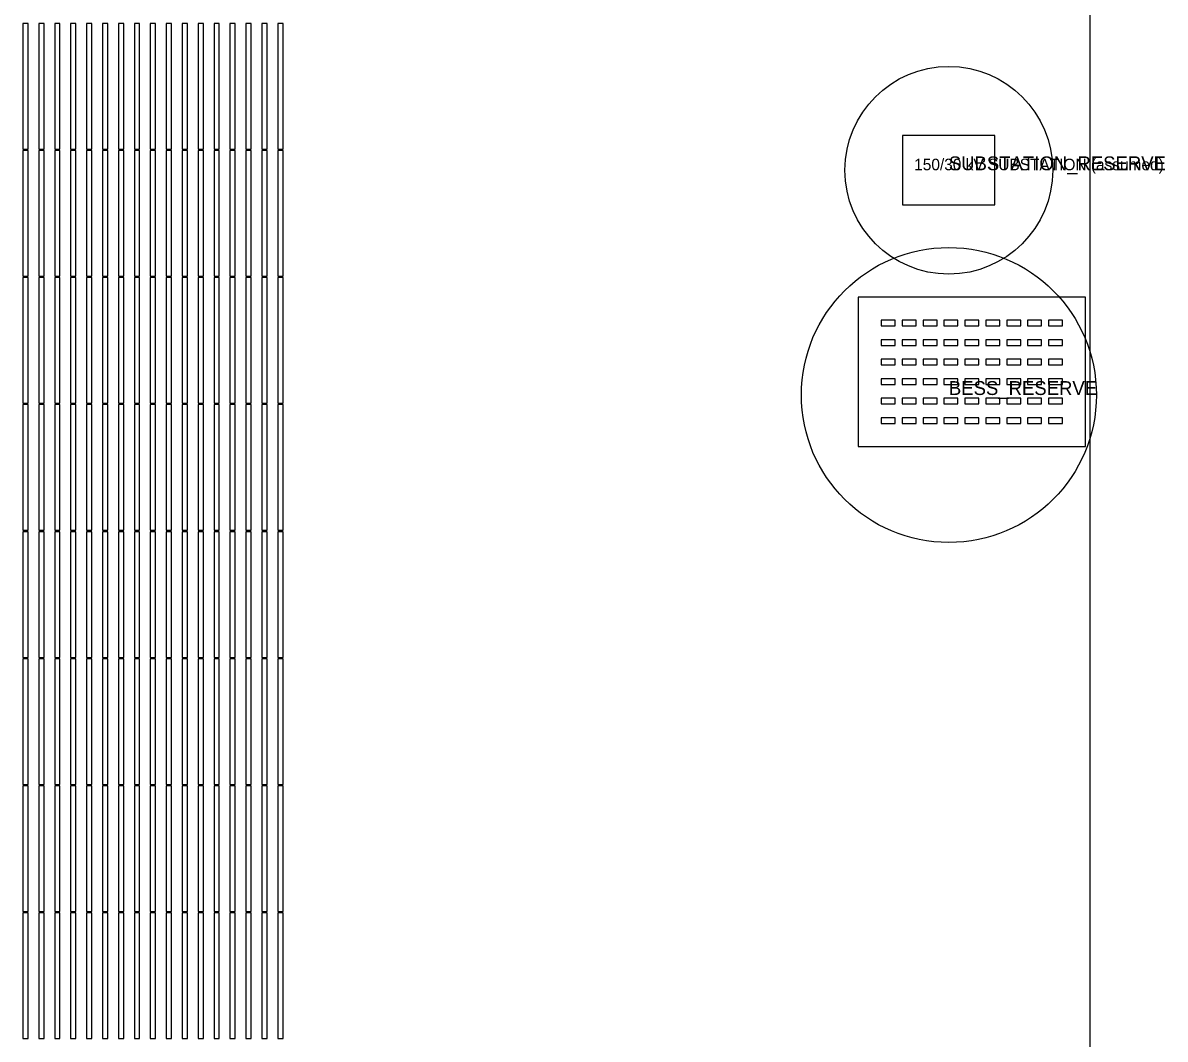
# Model space of a CAD drawing. Header units: metres. Extents: x 570524 to 572472, y 4163279 to 4164690.
# Drawn here: x 571977 to 572471.9, y 4163674 to 4164114.2 of the extents above; entities that cross this region are included whole.
import ezdxf

# ---------------------------------------------------------------- set-up
doc = ezdxf.new("R2010")
doc.units = ezdxf.units.M

msp = doc.modelspace()

# ---------------------------------------------------------------- linework, layer by layer
at = {"layer": 'BESS_COMPOUND'}
for p, q in [((572437.442, 4163995.357), (572338.902, 4163995.357)), ((572338.902, 4163995.357), (572338.902, 4163930.717)), ((572437.442, 4163930.717), (572437.442, 4163995.357)), ((572338.902, 4163930.717), (572437.442, 4163930.717))]:
    msp.add_line(p, q, dxfattribs=at)
at = {"layer": 'BESS_CONTAINER'}
for p, q in [((572354.96, 4163985.36), (572348.9, 4163985.36)), ((572348.9, 4163985.36), (572348.9, 4163982.92)), ((572354.96, 4163982.92), (572354.96, 4163985.36)), ((572364.02, 4163985.36), (572357.96, 4163985.36)), ((572357.96, 4163985.36), (572357.96, 4163982.92)), ((572364.02, 4163982.92), (572364.02, 4163985.36)), ((572373.08, 4163985.36), (572367.02, 4163985.36)), ((572367.02, 4163985.36), (572367.02, 4163982.92)), ((572373.08, 4163982.92), (572373.08, 4163985.36)), ((572382.14, 4163985.36), (572376.08, 4163985.36)), ((572376.08, 4163985.36), (572376.08, 4163982.92)), ((572382.14, 4163982.92), (572382.14, 4163985.36)), ((572391.2, 4163985.36), (572385.14, 4163985.36)), ((572385.14, 4163985.36), (572385.14, 4163982.92)), ((572391.2, 4163982.92), (572391.2, 4163985.36)), ((572400.26, 4163985.36), (572394.2, 4163985.36)), ((572394.2, 4163985.36), (572394.2, 4163982.92)), ((572400.26, 4163982.92), (572400.26, 4163985.36)), ((572409.32, 4163985.36), (572403.26, 4163985.36)), ((572403.26, 4163985.36), (572403.26, 4163982.92)), ((572409.32, 4163982.92), (572409.32, 4163985.36)), ((572418.38, 4163985.36), (572412.32, 4163985.36)), ((572412.32, 4163985.36), (572412.32, 4163982.92)), ((572418.38, 4163982.92), (572418.38, 4163985.36)), ((572427.44, 4163985.36), (572421.38, 4163985.36)), ((572421.38, 4163985.36), (572421.38, 4163982.92)), ((572427.44, 4163982.92), (572427.44, 4163985.36)), ((572348.9, 4163982.92), (572354.96, 4163982.92)), ((572357.96, 4163982.92), (572364.02, 4163982.92)), ((572367.02, 4163982.92), (572373.08, 4163982.92)), ((572376.08, 4163982.92), (572382.14, 4163982.92)), ((572385.14, 4163982.92), (572391.2, 4163982.92)), ((572394.2, 4163982.92), (572400.26, 4163982.92)), ((572403.26, 4163982.92), (572409.32, 4163982.92)), ((572412.32, 4163982.92), (572418.38, 4163982.92)), ((572421.38, 4163982.92), (572427.44, 4163982.92)), ((572354.96, 4163976.92), (572348.9, 4163976.92)), ((572348.9, 4163976.92), (572348.9, 4163974.48)), ((572348.9, 4163974.48), (572354.96, 4163974.48)), ((572354.96, 4163974.48), (572354.96, 4163976.92)), ((572364.02, 4163976.92), (572357.96, 4163976.92)), ((572357.96, 4163976.92), (572357.96, 4163974.48)), ((572357.96, 4163974.48), (572364.02, 4163974.48)), ((572364.02, 4163974.48), (572364.02, 4163976.92)), ((572373.08, 4163976.92), (572367.02, 4163976.92)), ((572367.02, 4163976.92), (572367.02, 4163974.48)), ((572367.02, 4163974.48), (572373.08, 4163974.48)), ((572373.08, 4163974.48), (572373.08, 4163976.92)), ((572382.14, 4163976.92), (572376.08, 4163976.92)), ((572376.08, 4163976.92), (572376.08, 4163974.48)), ((572376.08, 4163974.48), (572382.14, 4163974.48)), ((572382.14, 4163974.48), (572382.14, 4163976.92)), ((572391.2, 4163976.92), (572385.14, 4163976.92)), ((572385.14, 4163976.92), (572385.14, 4163974.48)), ((572385.14, 4163974.48), (572391.2, 4163974.48)), ((572391.2, 4163974.48), (572391.2, 4163976.92)), ((572400.26, 4163976.92), (572394.2, 4163976.92)), ((572394.2, 4163976.92), (572394.2, 4163974.48)), ((572394.2, 4163974.48), (572400.26, 4163974.48)), ((572400.26, 4163974.48), (572400.26, 4163976.92)), ((572409.32, 4163976.92), (572403.26, 4163976.92)), ((572403.26, 4163976.92), (572403.26, 4163974.48)), ((572403.26, 4163974.48), (572409.32, 4163974.48)), ((572409.32, 4163974.48), (572409.32, 4163976.92)), ((572418.38, 4163976.92), (572412.32, 4163976.92)), ((572412.32, 4163976.92), (572412.32, 4163974.48)), ((572412.32, 4163974.48), (572418.38, 4163974.48)), ((572418.38, 4163974.48), (572418.38, 4163976.92)), ((572427.44, 4163976.92), (572421.38, 4163976.92)), ((572421.38, 4163976.92), (572421.38, 4163974.48)), ((572421.38, 4163974.48), (572427.44, 4163974.48)), ((572427.44, 4163974.48), (572427.44, 4163976.92)), ((572354.96, 4163968.48), (572348.9, 4163968.48)), ((572348.9, 4163968.48), (572348.9, 4163966.04)), ((572348.9, 4163966.04), (572354.96, 4163966.04)), ((572354.96, 4163966.04), (572354.96, 4163968.48)), ((572364.02, 4163968.48), (572357.96, 4163968.48)), ((572357.96, 4163968.48), (572357.96, 4163966.04)), ((572357.96, 4163966.04), (572364.02, 4163966.04)), ((572364.02, 4163966.04), (572364.02, 4163968.48)), ((572373.08, 4163968.48), (572367.02, 4163968.48)), ((572367.02, 4163968.48), (572367.02, 4163966.04)), ((572367.02, 4163966.04), (572373.08, 4163966.04)), ((572373.08, 4163966.04), (572373.08, 4163968.48)), ((572382.14, 4163968.48), (572376.08, 4163968.48)), ((572376.08, 4163968.48), (572376.08, 4163966.04)), ((572376.08, 4163966.04), (572382.14, 4163966.04)), ((572382.14, 4163966.04), (572382.14, 4163968.48)), ((572391.2, 4163968.48), (572385.14, 4163968.48)), ((572385.14, 4163968.48), (572385.14, 4163966.04)), ((572385.14, 4163966.04), (572391.2, 4163966.04)), ((572391.2, 4163966.04), (572391.2, 4163968.48)), ((572400.26, 4163968.48), (572394.2, 4163968.48)), ((572394.2, 4163968.48), (572394.2, 4163966.04)), ((572394.2, 4163966.04), (572400.26, 4163966.04)), ((572400.26, 4163966.04), (572400.26, 4163968.48)), ((572409.32, 4163968.48), (572403.26, 4163968.48)), ((572403.26, 4163968.48), (572403.26, 4163966.04)), ((572403.26, 4163966.04), (572409.32, 4163966.04)), ((572409.32, 4163966.04), (572409.32, 4163968.48)), ((572418.38, 4163968.48), (572412.32, 4163968.48)), ((572412.32, 4163968.48), (572412.32, 4163966.04)), ((572412.32, 4163966.04), (572418.38, 4163966.04)), ((572418.38, 4163966.04), (572418.38, 4163968.48)), ((572427.44, 4163968.48), (572421.38, 4163968.48)), ((572421.38, 4163968.48), (572421.38, 4163966.04)), ((572421.38, 4163966.04), (572427.44, 4163966.04)), ((572427.44, 4163966.04), (572427.44, 4163968.48)), ((572354.96, 4163960.04), (572348.9, 4163960.04)), ((572348.9, 4163960.04), (572348.9, 4163957.6)), ((572354.96, 4163957.6), (572354.96, 4163960.04)), ((572364.02, 4163960.04), (572357.96, 4163960.04)), ((572357.96, 4163960.04), (572357.96, 4163957.6)), ((572364.02, 4163957.6), (572364.02, 4163960.04)), ((572373.08, 4163960.04), (572367.02, 4163960.04)), ((572367.02, 4163960.04), (572367.02, 4163957.6)), ((572373.08, 4163957.6), (572373.08, 4163960.04)), ((572382.14, 4163960.04), (572376.08, 4163960.04)), ((572376.08, 4163960.04), (572376.08, 4163957.6)), ((572382.14, 4163957.6), (572382.14, 4163960.04)), ((572391.2, 4163960.04), (572385.14, 4163960.04)), ((572385.14, 4163960.04), (572385.14, 4163957.6)), ((572391.2, 4163957.6), (572391.2, 4163960.04)), ((572400.26, 4163960.04), (572394.2, 4163960.04)), ((572394.2, 4163960.04), (572394.2, 4163957.6)), ((572400.26, 4163957.6), (572400.26, 4163960.04)), ((572409.32, 4163960.04), (572403.26, 4163960.04)), ((572403.26, 4163960.04), (572403.26, 4163957.6)), ((572409.32, 4163957.6), (572409.32, 4163960.04)), ((572418.38, 4163960.04), (572412.32, 4163960.04)), ((572412.32, 4163960.04), (572412.32, 4163957.6)), ((572418.38, 4163957.6), (572418.38, 4163960.04)), ((572427.44, 4163960.04), (572421.38, 4163960.04)), ((572421.38, 4163960.04), (572421.38, 4163957.6)), ((572427.44, 4163957.6), (572427.44, 4163960.04)), ((572348.9, 4163957.6), (572354.96, 4163957.6)), ((572357.96, 4163957.6), (572364.02, 4163957.6)), ((572367.02, 4163957.6), (572373.08, 4163957.6)), ((572376.08, 4163957.6), (572382.14, 4163957.6)), ((572385.14, 4163957.6), (572391.2, 4163957.6)), ((572394.2, 4163957.6), (572400.26, 4163957.6)), ((572403.26, 4163957.6), (572409.32, 4163957.6)), ((572412.32, 4163957.6), (572418.38, 4163957.6)), ((572421.38, 4163957.6), (572427.44, 4163957.6)), ((572354.96, 4163951.6), (572348.9, 4163951.6)), ((572348.9, 4163951.6), (572348.9, 4163949.16)), ((572348.9, 4163949.16), (572354.96, 4163949.16)), ((572354.96, 4163949.16), (572354.96, 4163951.6)), ((572364.02, 4163951.6), (572357.96, 4163951.6)), ((572357.96, 4163951.6), (572357.96, 4163949.16)), ((572357.96, 4163949.16), (572364.02, 4163949.16)), ((572364.02, 4163949.16), (572364.02, 4163951.6)), ((572373.08, 4163951.6), (572367.02, 4163951.6)), ((572367.02, 4163951.6), (572367.02, 4163949.16)), ((572367.02, 4163949.16), (572373.08, 4163949.16)), ((572373.08, 4163949.16), (572373.08, 4163951.6)), ((572382.14, 4163951.6), (572376.08, 4163951.6)), ((572376.08, 4163951.6), (572376.08, 4163949.16)), ((572376.08, 4163949.16), (572382.14, 4163949.16)), ((572382.14, 4163949.16), (572382.14, 4163951.6)), ((572391.2, 4163951.6), (572385.14, 4163951.6)), ((572385.14, 4163951.6), (572385.14, 4163949.16)), ((572385.14, 4163949.16), (572391.2, 4163949.16)), ((572391.2, 4163949.16), (572391.2, 4163951.6)), ((572400.26, 4163951.6), (572394.2, 4163951.6)), ((572394.2, 4163951.6), (572394.2, 4163949.16)), ((572394.2, 4163949.16), (572400.26, 4163949.16)), ((572400.26, 4163949.16), (572400.26, 4163951.6)), ((572409.32, 4163951.6), (572403.26, 4163951.6)), ((572403.26, 4163951.6), (572403.26, 4163949.16)), ((572403.26, 4163949.16), (572409.32, 4163949.16)), ((572409.32, 4163949.16), (572409.32, 4163951.6)), ((572418.38, 4163951.6), (572412.32, 4163951.6)), ((572412.32, 4163951.6), (572412.32, 4163949.16)), ((572412.32, 4163949.16), (572418.38, 4163949.16)), ((572418.38, 4163949.16), (572418.38, 4163951.6)), ((572427.44, 4163951.6), (572421.38, 4163951.6)), ((572421.38, 4163951.6), (572421.38, 4163949.16)), ((572421.38, 4163949.16), (572427.44, 4163949.16)), ((572427.44, 4163949.16), (572427.44, 4163951.6)), ((572354.96, 4163943.16), (572348.9, 4163943.16)), ((572348.9, 4163943.16), (572348.9, 4163940.72)), ((572348.9, 4163940.72), (572354.96, 4163940.72)), ((572354.96, 4163940.72), (572354.96, 4163943.16)), ((572364.02, 4163943.16), (572357.96, 4163943.16)), ((572357.96, 4163943.16), (572357.96, 4163940.72)), ((572357.96, 4163940.72), (572364.02, 4163940.72)), ((572364.02, 4163940.72), (572364.02, 4163943.16)), ((572373.08, 4163943.16), (572367.02, 4163943.16)), ((572367.02, 4163943.16), (572367.02, 4163940.72)), ((572367.02, 4163940.72), (572373.08, 4163940.72)), ((572373.08, 4163940.72), (572373.08, 4163943.16)), ((572382.14, 4163943.16), (572376.08, 4163943.16)), ((572376.08, 4163943.16), (572376.08, 4163940.72)), ((572376.08, 4163940.72), (572382.14, 4163940.72)), ((572382.14, 4163940.72), (572382.14, 4163943.16)), ((572391.2, 4163943.16), (572385.14, 4163943.16)), ((572385.14, 4163943.16), (572385.14, 4163940.72)), ((572385.14, 4163940.72), (572391.2, 4163940.72)), ((572391.2, 4163940.72), (572391.2, 4163943.16)), ((572400.26, 4163943.16), (572394.2, 4163943.16)), ((572394.2, 4163943.16), (572394.2, 4163940.72)), ((572394.2, 4163940.72), (572400.26, 4163940.72)), ((572400.26, 4163940.72), (572400.26, 4163943.16)), ((572409.32, 4163943.16), (572403.26, 4163943.16)), ((572403.26, 4163943.16), (572403.26, 4163940.72)), ((572403.26, 4163940.72), (572409.32, 4163940.72)), ((572409.32, 4163940.72), (572409.32, 4163943.16)), ((572418.38, 4163943.16), (572412.32, 4163943.16)), ((572412.32, 4163943.16), (572412.32, 4163940.72)), ((572412.32, 4163940.72), (572418.38, 4163940.72)), ((572418.38, 4163940.72), (572418.38, 4163943.16)), ((572427.44, 4163943.16), (572421.38, 4163943.16)), ((572421.38, 4163943.16), (572421.38, 4163940.72)), ((572421.38, 4163940.72), (572427.44, 4163940.72)), ((572427.44, 4163940.72), (572427.44, 4163943.16))]:
    msp.add_line(p, q, dxfattribs=at)
at = {"layer": 'BOUNDARY'}
msp.add_line((572439.442, 4163279.036), (572439.442, 4164647.038), dxfattribs=at)
at = {"layer": 'EXCLUSION'}
for centre, radius in [((572378.17, 4164050.36), 45), ((572378.2, 4163953), 63.9)]:
    msp.add_circle(centre, radius, dxfattribs=at)
at = {"layer": 'PV_TABLE'}
for p, q in [((571979.249, 4164113.915), (571976.971, 4164113.915)), ((571976.971, 4164113.915), (571976.971, 4164059.485)), ((571979.249, 4164059.485), (571979.249, 4164113.915)), ((571986.149, 4164113.915), (571983.871, 4164113.915)), ((571983.871, 4164113.915), (571983.871, 4164059.485)), ((571986.149, 4164059.485), (571986.149, 4164113.915)), ((571993.059, 4164113.915), (571990.781, 4164113.915)), ((571990.781, 4164113.915), (571990.781, 4164059.485)), ((571993.059, 4164059.485), (571993.059, 4164113.915)), ((571999.959, 4164113.915), (571997.681, 4164113.915)), ((571997.681, 4164113.915), (571997.681, 4164059.485)), ((571999.959, 4164059.485), (571999.959, 4164113.915)), ((572006.859, 4164113.915), (572004.581, 4164113.915)), ((572004.581, 4164113.915), (572004.581, 4164059.485)), ((572006.859, 4164059.485), (572006.859, 4164113.915)), ((572013.769, 4164113.915), (572011.491, 4164113.915)), ((572011.491, 4164113.915), (572011.491, 4164059.485)), ((572013.769, 4164059.485), (572013.769, 4164113.915)), ((572020.669, 4164113.915), (572018.391, 4164113.915)), ((572018.391, 4164113.915), (572018.391, 4164059.485)), ((572020.669, 4164059.485), (572020.669, 4164113.915)), ((572027.569, 4164113.915), (572025.291, 4164113.915)), ((572025.291, 4164113.915), (572025.291, 4164059.485)), ((572027.569, 4164059.485), (572027.569, 4164113.915)), ((572034.479, 4164113.915), (572032.201, 4164113.915)), ((572032.201, 4164113.915), (572032.201, 4164059.485)), ((572034.479, 4164059.485), (572034.479, 4164113.915)), ((572041.379, 4164113.915), (572039.101, 4164113.915)), ((572039.101, 4164113.915), (572039.101, 4164059.485)), ((572041.379, 4164059.485), (572041.379, 4164113.915)), ((572048.279, 4164113.915), (572046.001, 4164113.915)), ((572046.001, 4164113.915), (572046.001, 4164059.485)), ((572048.279, 4164059.485), (572048.279, 4164113.915)), ((572055.179, 4164113.915), (572052.901, 4164113.915)), ((572052.901, 4164113.915), (572052.901, 4164059.485)), ((572055.179, 4164059.485), (572055.179, 4164113.915)), ((572062.089, 4164113.915), (572059.811, 4164113.915)), ((572059.811, 4164113.915), (572059.811, 4164059.485)), ((572062.089, 4164059.485), (572062.089, 4164113.915)), ((572068.989, 4164113.915), (572066.711, 4164113.915)), ((572066.711, 4164113.915), (572066.711, 4164059.485)), ((572068.989, 4164059.485), (572068.989, 4164113.915)), ((572075.889, 4164113.915), (572073.611, 4164113.915)), ((572073.611, 4164113.915), (572073.611, 4164059.485)), ((572075.889, 4164059.485), (572075.889, 4164113.915)), ((572082.799, 4164113.915), (572080.521, 4164113.915)), ((572080.521, 4164113.915), (572080.521, 4164059.485)), ((572082.799, 4164059.485), (572082.799, 4164113.915)), ((572089.699, 4164113.915), (572087.421, 4164113.915)), ((572087.421, 4164113.915), (572087.421, 4164059.485)), ((572089.699, 4164059.485), (572089.699, 4164113.915)), ((571976.971, 4164059.485), (571979.249, 4164059.485)), ((571979.249, 4164058.885), (571976.971, 4164058.885)), ((571976.971, 4164058.885), (571976.971, 4164004.455)), ((571979.249, 4164004.455), (571979.249, 4164058.885)), ((571983.871, 4164059.485), (571986.149, 4164059.485)), ((571986.149, 4164058.885), (571983.871, 4164058.885)), ((571983.871, 4164058.885), (571983.871, 4164004.455)), ((571986.149, 4164004.455), (571986.149, 4164058.885)), ((571990.781, 4164059.485), (571993.059, 4164059.485)), ((571993.059, 4164058.885), (571990.781, 4164058.885)), ((571990.781, 4164058.885), (571990.781, 4164004.455)), ((571993.059, 4164004.455), (571993.059, 4164058.885)), ((571997.681, 4164059.485), (571999.959, 4164059.485)), ((571999.959, 4164058.885), (571997.681, 4164058.885)), ((571997.681, 4164058.885), (571997.681, 4164004.455)), ((571999.959, 4164004.455), (571999.959, 4164058.885)), ((572004.581, 4164059.485), (572006.859, 4164059.485)), ((572006.859, 4164058.885), (572004.581, 4164058.885)), ((572004.581, 4164058.885), (572004.581, 4164004.455)), ((572006.859, 4164004.455), (572006.859, 4164058.885)), ((572011.491, 4164059.485), (572013.769, 4164059.485)), ((572013.769, 4164058.885), (572011.491, 4164058.885)), ((572011.491, 4164058.885), (572011.491, 4164004.455)), ((572013.769, 4164004.455), (572013.769, 4164058.885)), ((572018.391, 4164059.485), (572020.669, 4164059.485)), ((572020.669, 4164058.885), (572018.391, 4164058.885)), ((572018.391, 4164058.885), (572018.391, 4164004.455)), ((572020.669, 4164004.455), (572020.669, 4164058.885)), ((572025.291, 4164059.485), (572027.569, 4164059.485)), ((572027.569, 4164058.885), (572025.291, 4164058.885)), ((572025.291, 4164058.885), (572025.291, 4164004.455)), ((572027.569, 4164004.455), (572027.569, 4164058.885)), ((572032.201, 4164059.485), (572034.479, 4164059.485)), ((572034.479, 4164058.885), (572032.201, 4164058.885)), ((572032.201, 4164058.885), (572032.201, 4164004.455)), ((572034.479, 4164004.455), (572034.479, 4164058.885)), ((572039.101, 4164059.485), (572041.379, 4164059.485)), ((572041.379, 4164058.885), (572039.101, 4164058.885)), ((572039.101, 4164058.885), (572039.101, 4164004.455)), ((572041.379, 4164004.455), (572041.379, 4164058.885)), ((572046.001, 4164059.485), (572048.279, 4164059.485)), ((572048.279, 4164058.885), (572046.001, 4164058.885)), ((572046.001, 4164058.885), (572046.001, 4164004.455)), ((572048.279, 4164004.455), (572048.279, 4164058.885)), ((572052.901, 4164059.485), (572055.179, 4164059.485)), ((572055.179, 4164058.885), (572052.901, 4164058.885)), ((572052.901, 4164058.885), (572052.901, 4164004.455)), ((572055.179, 4164004.455), (572055.179, 4164058.885)), ((572059.811, 4164059.485), (572062.089, 4164059.485)), ((572062.089, 4164058.885), (572059.811, 4164058.885)), ((572059.811, 4164058.885), (572059.811, 4164004.455)), ((572062.089, 4164004.455), (572062.089, 4164058.885)), ((572066.711, 4164059.485), (572068.989, 4164059.485)), ((572068.989, 4164058.885), (572066.711, 4164058.885)), ((572066.711, 4164058.885), (572066.711, 4164004.455)), ((572068.989, 4164004.455), (572068.989, 4164058.885)), ((572073.611, 4164059.485), (572075.889, 4164059.485)), ((572075.889, 4164058.885), (572073.611, 4164058.885)), ((572073.611, 4164058.885), (572073.611, 4164004.455)), ((572075.889, 4164004.455), (572075.889, 4164058.885)), ((572080.521, 4164059.485), (572082.799, 4164059.485)), ((572082.799, 4164058.885), (572080.521, 4164058.885)), ((572080.521, 4164058.885), (572080.521, 4164004.455)), ((572082.799, 4164004.455), (572082.799, 4164058.885)), ((572087.421, 4164059.485), (572089.699, 4164059.485)), ((572089.699, 4164058.885), (572087.421, 4164058.885)), ((572087.421, 4164058.885), (572087.421, 4164004.455)), ((572089.699, 4164004.455), (572089.699, 4164058.885)), ((571976.971, 4164004.455), (571979.249, 4164004.455)), ((571979.249, 4164003.855), (571976.971, 4164003.855)), ((571976.971, 4164003.855), (571976.971, 4163949.425)), ((571979.249, 4163949.425), (571979.249, 4164003.855)), ((571983.871, 4164004.455), (571986.149, 4164004.455)), ((571986.149, 4164003.855), (571983.871, 4164003.855)), ((571983.871, 4164003.855), (571983.871, 4163949.425)), ((571986.149, 4163949.425), (571986.149, 4164003.855)), ((571990.781, 4164004.455), (571993.059, 4164004.455)), ((571993.059, 4164003.855), (571990.781, 4164003.855)), ((571990.781, 4164003.855), (571990.781, 4163949.425)), ((571993.059, 4163949.425), (571993.059, 4164003.855)), ((571997.681, 4164004.455), (571999.959, 4164004.455)), ((571999.959, 4164003.855), (571997.681, 4164003.855)), ((571997.681, 4164003.855), (571997.681, 4163949.425)), ((571999.959, 4163949.425), (571999.959, 4164003.855)), ((572004.581, 4164004.455), (572006.859, 4164004.455)), ((572006.859, 4164003.855), (572004.581, 4164003.855)), ((572004.581, 4164003.855), (572004.581, 4163949.425)), ((572006.859, 4163949.425), (572006.859, 4164003.855)), ((572011.491, 4164004.455), (572013.769, 4164004.455)), ((572013.769, 4164003.855), (572011.491, 4164003.855)), ((572011.491, 4164003.855), (572011.491, 4163949.425)), ((572013.769, 4163949.425), (572013.769, 4164003.855)), ((572018.391, 4164004.455), (572020.669, 4164004.455)), ((572020.669, 4164003.855), (572018.391, 4164003.855)), ((572018.391, 4164003.855), (572018.391, 4163949.425)), ((572020.669, 4163949.425), (572020.669, 4164003.855)), ((572025.291, 4164004.455), (572027.569, 4164004.455)), ((572027.569, 4164003.855), (572025.291, 4164003.855)), ((572025.291, 4164003.855), (572025.291, 4163949.425)), ((572027.569, 4163949.425), (572027.569, 4164003.855)), ((572032.201, 4164004.455), (572034.479, 4164004.455)), ((572034.479, 4164003.855), (572032.201, 4164003.855)), ((572032.201, 4164003.855), (572032.201, 4163949.425)), ((572034.479, 4163949.425), (572034.479, 4164003.855)), ((572039.101, 4164004.455), (572041.379, 4164004.455)), ((572041.379, 4164003.855), (572039.101, 4164003.855)), ((572039.101, 4164003.855), (572039.101, 4163949.425)), ((572041.379, 4163949.425), (572041.379, 4164003.855)), ((572046.001, 4164004.455), (572048.279, 4164004.455)), ((572048.279, 4164003.855), (572046.001, 4164003.855)), ((572046.001, 4164003.855), (572046.001, 4163949.425)), ((572048.279, 4163949.425), (572048.279, 4164003.855)), ((572052.901, 4164004.455), (572055.179, 4164004.455)), ((572055.179, 4164003.855), (572052.901, 4164003.855)), ((572052.901, 4164003.855), (572052.901, 4163949.425)), ((572055.179, 4163949.425), (572055.179, 4164003.855)), ((572059.811, 4164004.455), (572062.089, 4164004.455)), ((572062.089, 4164003.855), (572059.811, 4164003.855)), ((572059.811, 4164003.855), (572059.811, 4163949.425)), ((572062.089, 4163949.425), (572062.089, 4164003.855)), ((572066.711, 4164004.455), (572068.989, 4164004.455)), ((572068.989, 4164003.855), (572066.711, 4164003.855)), ((572066.711, 4164003.855), (572066.711, 4163949.425)), ((572068.989, 4163949.425), (572068.989, 4164003.855)), ((572073.611, 4164004.455), (572075.889, 4164004.455)), ((572075.889, 4164003.855), (572073.611, 4164003.855)), ((572073.611, 4164003.855), (572073.611, 4163949.425)), ((572075.889, 4163949.425), (572075.889, 4164003.855)), ((572080.521, 4164004.455), (572082.799, 4164004.455)), ((572082.799, 4164003.855), (572080.521, 4164003.855)), ((572080.521, 4164003.855), (572080.521, 4163949.425)), ((572082.799, 4163949.425), (572082.799, 4164003.855)), ((572087.421, 4164004.455), (572089.699, 4164004.455)), ((572089.699, 4164003.855), (572087.421, 4164003.855)), ((572087.421, 4164003.855), (572087.421, 4163949.425)), ((572089.699, 4163949.425), (572089.699, 4164003.855)), ((571976.971, 4163949.425), (571979.249, 4163949.425)), ((571983.871, 4163949.425), (571986.149, 4163949.425)), ((571990.781, 4163949.425), (571993.059, 4163949.425)), ((571997.681, 4163949.425), (571999.959, 4163949.425)), ((572004.581, 4163949.425), (572006.859, 4163949.425)), ((572011.491, 4163949.425), (572013.769, 4163949.425)), ((572018.391, 4163949.425), (572020.669, 4163949.425)), ((572025.291, 4163949.425), (572027.569, 4163949.425)), ((572032.201, 4163949.425), (572034.479, 4163949.425)), ((572039.101, 4163949.425), (572041.379, 4163949.425)), ((572046.001, 4163949.425), (572048.279, 4163949.425)), ((572052.901, 4163949.425), (572055.179, 4163949.425)), ((572059.811, 4163949.425), (572062.089, 4163949.425)), ((572066.711, 4163949.425), (572068.989, 4163949.425)), ((572073.611, 4163949.425), (572075.889, 4163949.425)), ((572080.521, 4163949.425), (572082.799, 4163949.425)), ((572087.421, 4163949.425), (572089.699, 4163949.425)), ((571979.249, 4163948.815), (571976.971, 4163948.815)), ((571976.971, 4163948.815), (571976.971, 4163894.385)), ((571979.249, 4163894.385), (571979.249, 4163948.815)), ((571986.149, 4163948.815), (571983.871, 4163948.815)), ((571983.871, 4163948.815), (571983.871, 4163894.385)), ((571986.149, 4163894.385), (571986.149, 4163948.815)), ((571993.059, 4163948.815), (571990.781, 4163948.815)), ((571990.781, 4163948.815), (571990.781, 4163894.385)), ((571993.059, 4163894.385), (571993.059, 4163948.815)), ((571999.959, 4163948.815), (571997.681, 4163948.815)), ((571997.681, 4163948.815), (571997.681, 4163894.385)), ((571999.959, 4163894.385), (571999.959, 4163948.815)), ((572006.859, 4163948.815), (572004.581, 4163948.815)), ((572004.581, 4163948.815), (572004.581, 4163894.385)), ((572006.859, 4163894.385), (572006.859, 4163948.815)), ((572013.769, 4163948.815), (572011.491, 4163948.815)), ((572011.491, 4163948.815), (572011.491, 4163894.385)), ((572013.769, 4163894.385), (572013.769, 4163948.815)), ((572020.669, 4163948.815), (572018.391, 4163948.815)), ((572018.391, 4163948.815), (572018.391, 4163894.385)), ((572020.669, 4163894.385), (572020.669, 4163948.815)), ((572027.569, 4163948.815), (572025.291, 4163948.815)), ((572025.291, 4163948.815), (572025.291, 4163894.385)), ((572027.569, 4163894.385), (572027.569, 4163948.815)), ((572034.479, 4163948.815), (572032.201, 4163948.815)), ((572032.201, 4163948.815), (572032.201, 4163894.385)), ((572034.479, 4163894.385), (572034.479, 4163948.815)), ((572041.379, 4163948.815), (572039.101, 4163948.815)), ((572039.101, 4163948.815), (572039.101, 4163894.385)), ((572041.379, 4163894.385), (572041.379, 4163948.815)), ((572048.279, 4163948.815), (572046.001, 4163948.815)), ((572046.001, 4163948.815), (572046.001, 4163894.385)), ((572048.279, 4163894.385), (572048.279, 4163948.815)), ((572055.179, 4163948.815), (572052.901, 4163948.815)), ((572052.901, 4163948.815), (572052.901, 4163894.385)), ((572055.179, 4163894.385), (572055.179, 4163948.815)), ((572062.089, 4163948.815), (572059.811, 4163948.815)), ((572059.811, 4163948.815), (572059.811, 4163894.385)), ((572062.089, 4163894.385), (572062.089, 4163948.815)), ((572068.989, 4163948.815), (572066.711, 4163948.815)), ((572066.711, 4163948.815), (572066.711, 4163894.385)), ((572068.989, 4163894.385), (572068.989, 4163948.815)), ((572075.889, 4163948.815), (572073.611, 4163948.815)), ((572073.611, 4163948.815), (572073.611, 4163894.385)), ((572075.889, 4163894.385), (572075.889, 4163948.815)), ((572082.799, 4163948.815), (572080.521, 4163948.815)), ((572080.521, 4163948.815), (572080.521, 4163894.385)), ((572082.799, 4163894.385), (572082.799, 4163948.815)), ((572089.699, 4163948.815), (572087.421, 4163948.815)), ((572087.421, 4163948.815), (572087.421, 4163894.385)), ((572089.699, 4163894.385), (572089.699, 4163948.815)), ((571976.971, 4163894.385), (571979.249, 4163894.385)), ((571979.249, 4163893.785), (571976.971, 4163893.785)), ((571976.971, 4163893.785), (571976.971, 4163839.355)), ((571979.249, 4163839.355), (571979.249, 4163893.785)), ((571983.871, 4163894.385), (571986.149, 4163894.385)), ((571986.149, 4163893.785), (571983.871, 4163893.785)), ((571983.871, 4163893.785), (571983.871, 4163839.355)), ((571986.149, 4163839.355), (571986.149, 4163893.785)), ((571990.781, 4163894.385), (571993.059, 4163894.385)), ((571993.059, 4163893.785), (571990.781, 4163893.785)), ((571990.781, 4163893.785), (571990.781, 4163839.355)), ((571993.059, 4163839.355), (571993.059, 4163893.785)), ((571997.681, 4163894.385), (571999.959, 4163894.385)), ((571999.959, 4163893.785), (571997.681, 4163893.785)), ((571997.681, 4163893.785), (571997.681, 4163839.355)), ((571999.959, 4163839.355), (571999.959, 4163893.785)), ((572004.581, 4163894.385), (572006.859, 4163894.385)), ((572006.859, 4163893.785), (572004.581, 4163893.785)), ((572004.581, 4163893.785), (572004.581, 4163839.355)), ((572006.859, 4163839.355), (572006.859, 4163893.785)), ((572011.491, 4163894.385), (572013.769, 4163894.385)), ((572013.769, 4163893.785), (572011.491, 4163893.785)), ((572011.491, 4163893.785), (572011.491, 4163839.355)), ((572013.769, 4163839.355), (572013.769, 4163893.785)), ((572018.391, 4163894.385), (572020.669, 4163894.385)), ((572020.669, 4163893.785), (572018.391, 4163893.785)), ((572018.391, 4163893.785), (572018.391, 4163839.355)), ((572020.669, 4163839.355), (572020.669, 4163893.785)), ((572025.291, 4163894.385), (572027.569, 4163894.385)), ((572027.569, 4163893.785), (572025.291, 4163893.785)), ((572025.291, 4163893.785), (572025.291, 4163839.355)), ((572027.569, 4163839.355), (572027.569, 4163893.785)), ((572032.201, 4163894.385), (572034.479, 4163894.385)), ((572034.479, 4163893.785), (572032.201, 4163893.785)), ((572032.201, 4163893.785), (572032.201, 4163839.355)), ((572034.479, 4163839.355), (572034.479, 4163893.785)), ((572039.101, 4163894.385), (572041.379, 4163894.385)), ((572041.379, 4163893.785), (572039.101, 4163893.785)), ((572039.101, 4163893.785), (572039.101, 4163839.355)), ((572041.379, 4163839.355), (572041.379, 4163893.785)), ((572046.001, 4163894.385), (572048.279, 4163894.385)), ((572048.279, 4163893.785), (572046.001, 4163893.785)), ((572046.001, 4163893.785), (572046.001, 4163839.355)), ((572048.279, 4163839.355), (572048.279, 4163893.785)), ((572052.901, 4163894.385), (572055.179, 4163894.385)), ((572055.179, 4163893.785), (572052.901, 4163893.785)), ((572052.901, 4163893.785), (572052.901, 4163839.355)), ((572055.179, 4163839.355), (572055.179, 4163893.785)), ((572059.811, 4163894.385), (572062.089, 4163894.385)), ((572062.089, 4163893.785), (572059.811, 4163893.785)), ((572059.811, 4163893.785), (572059.811, 4163839.355)), ((572062.089, 4163839.355), (572062.089, 4163893.785)), ((572066.711, 4163894.385), (572068.989, 4163894.385)), ((572068.989, 4163893.785), (572066.711, 4163893.785)), ((572066.711, 4163893.785), (572066.711, 4163839.355)), ((572068.989, 4163839.355), (572068.989, 4163893.785)), ((572073.611, 4163894.385), (572075.889, 4163894.385)), ((572075.889, 4163893.785), (572073.611, 4163893.785)), ((572073.611, 4163893.785), (572073.611, 4163839.355)), ((572075.889, 4163839.355), (572075.889, 4163893.785)), ((572080.521, 4163894.385), (572082.799, 4163894.385)), ((572082.799, 4163893.785), (572080.521, 4163893.785)), ((572080.521, 4163893.785), (572080.521, 4163839.355)), ((572082.799, 4163839.355), (572082.799, 4163893.785)), ((572087.421, 4163894.385), (572089.699, 4163894.385)), ((572089.699, 4163893.785), (572087.421, 4163893.785)), ((572087.421, 4163893.785), (572087.421, 4163839.355)), ((572089.699, 4163839.355), (572089.699, 4163893.785)), ((571976.971, 4163839.355), (571979.249, 4163839.355)), ((571979.249, 4163838.755), (571976.971, 4163838.755)), ((571976.971, 4163838.755), (571976.971, 4163784.325)), ((571979.249, 4163784.325), (571979.249, 4163838.755)), ((571983.871, 4163839.355), (571986.149, 4163839.355)), ((571986.149, 4163838.755), (571983.871, 4163838.755)), ((571983.871, 4163838.755), (571983.871, 4163784.325)), ((571986.149, 4163784.325), (571986.149, 4163838.755)), ((571990.781, 4163839.355), (571993.059, 4163839.355)), ((571993.059, 4163838.755), (571990.781, 4163838.755)), ((571990.781, 4163838.755), (571990.781, 4163784.325)), ((571993.059, 4163784.325), (571993.059, 4163838.755)), ((571997.681, 4163839.355), (571999.959, 4163839.355)), ((571999.959, 4163838.755), (571997.681, 4163838.755)), ((571997.681, 4163838.755), (571997.681, 4163784.325)), ((571999.959, 4163784.325), (571999.959, 4163838.755)), ((572004.581, 4163839.355), (572006.859, 4163839.355)), ((572006.859, 4163838.755), (572004.581, 4163838.755)), ((572004.581, 4163838.755), (572004.581, 4163784.325)), ((572006.859, 4163784.325), (572006.859, 4163838.755)), ((572011.491, 4163839.355), (572013.769, 4163839.355)), ((572013.769, 4163838.755), (572011.491, 4163838.755)), ((572011.491, 4163838.755), (572011.491, 4163784.325)), ((572013.769, 4163784.325), (572013.769, 4163838.755)), ((572018.391, 4163839.355), (572020.669, 4163839.355)), ((572020.669, 4163838.755), (572018.391, 4163838.755)), ((572018.391, 4163838.755), (572018.391, 4163784.325)), ((572020.669, 4163784.325), (572020.669, 4163838.755)), ((572025.291, 4163839.355), (572027.569, 4163839.355)), ((572027.569, 4163838.755), (572025.291, 4163838.755)), ((572025.291, 4163838.755), (572025.291, 4163784.325)), ((572027.569, 4163784.325), (572027.569, 4163838.755)), ((572032.201, 4163839.355), (572034.479, 4163839.355)), ((572034.479, 4163838.755), (572032.201, 4163838.755)), ((572032.201, 4163838.755), (572032.201, 4163784.325)), ((572034.479, 4163784.325), (572034.479, 4163838.755)), ((572039.101, 4163839.355), (572041.379, 4163839.355)), ((572041.379, 4163838.755), (572039.101, 4163838.755)), ((572039.101, 4163838.755), (572039.101, 4163784.325)), ((572041.379, 4163784.325), (572041.379, 4163838.755)), ((572046.001, 4163839.355), (572048.279, 4163839.355)), ((572048.279, 4163838.755), (572046.001, 4163838.755)), ((572046.001, 4163838.755), (572046.001, 4163784.325)), ((572048.279, 4163784.325), (572048.279, 4163838.755)), ((572052.901, 4163839.355), (572055.179, 4163839.355)), ((572055.179, 4163838.755), (572052.901, 4163838.755)), ((572052.901, 4163838.755), (572052.901, 4163784.325)), ((572055.179, 4163784.325), (572055.179, 4163838.755)), ((572059.811, 4163839.355), (572062.089, 4163839.355)), ((572062.089, 4163838.755), (572059.811, 4163838.755)), ((572059.811, 4163838.755), (572059.811, 4163784.325)), ((572062.089, 4163784.325), (572062.089, 4163838.755)), ((572066.711, 4163839.355), (572068.989, 4163839.355)), ((572068.989, 4163838.755), (572066.711, 4163838.755)), ((572066.711, 4163838.755), (572066.711, 4163784.325)), ((572068.989, 4163784.325), (572068.989, 4163838.755)), ((572073.611, 4163839.355), (572075.889, 4163839.355)), ((572075.889, 4163838.755), (572073.611, 4163838.755)), ((572073.611, 4163838.755), (572073.611, 4163784.325)), ((572075.889, 4163784.325), (572075.889, 4163838.755)), ((572080.521, 4163839.355), (572082.799, 4163839.355)), ((572082.799, 4163838.755), (572080.521, 4163838.755)), ((572080.521, 4163838.755), (572080.521, 4163784.325)), ((572082.799, 4163784.325), (572082.799, 4163838.755)), ((572087.421, 4163839.355), (572089.699, 4163839.355)), ((572089.699, 4163838.755), (572087.421, 4163838.755)), ((572087.421, 4163838.755), (572087.421, 4163784.325)), ((572089.699, 4163784.325), (572089.699, 4163838.755)), ((571976.971, 4163784.325), (571979.249, 4163784.325)), ((571979.249, 4163783.725), (571976.971, 4163783.725)), ((571976.971, 4163783.725), (571976.971, 4163729.295)), ((571979.249, 4163729.295), (571979.249, 4163783.725)), ((571983.871, 4163784.325), (571986.149, 4163784.325)), ((571986.149, 4163783.725), (571983.871, 4163783.725)), ((571983.871, 4163783.725), (571983.871, 4163729.295)), ((571986.149, 4163729.295), (571986.149, 4163783.725)), ((571990.781, 4163784.325), (571993.059, 4163784.325)), ((571993.059, 4163783.725), (571990.781, 4163783.725)), ((571990.781, 4163783.725), (571990.781, 4163729.295)), ((571993.059, 4163729.295), (571993.059, 4163783.725)), ((571997.681, 4163784.325), (571999.959, 4163784.325)), ((571999.959, 4163783.725), (571997.681, 4163783.725)), ((571997.681, 4163783.725), (571997.681, 4163729.295)), ((571999.959, 4163729.295), (571999.959, 4163783.725)), ((572004.581, 4163784.325), (572006.859, 4163784.325)), ((572006.859, 4163783.725), (572004.581, 4163783.725)), ((572004.581, 4163783.725), (572004.581, 4163729.295)), ((572006.859, 4163729.295), (572006.859, 4163783.725)), ((572011.491, 4163784.325), (572013.769, 4163784.325)), ((572013.769, 4163783.725), (572011.491, 4163783.725)), ((572011.491, 4163783.725), (572011.491, 4163729.295)), ((572013.769, 4163729.295), (572013.769, 4163783.725)), ((572018.391, 4163784.325), (572020.669, 4163784.325)), ((572020.669, 4163783.725), (572018.391, 4163783.725)), ((572018.391, 4163783.725), (572018.391, 4163729.295)), ((572020.669, 4163729.295), (572020.669, 4163783.725)), ((572025.291, 4163784.325), (572027.569, 4163784.325)), ((572027.569, 4163783.725), (572025.291, 4163783.725)), ((572025.291, 4163783.725), (572025.291, 4163729.295)), ((572027.569, 4163729.295), (572027.569, 4163783.725)), ((572032.201, 4163784.325), (572034.479, 4163784.325)), ((572034.479, 4163783.725), (572032.201, 4163783.725)), ((572032.201, 4163783.725), (572032.201, 4163729.295)), ((572034.479, 4163729.295), (572034.479, 4163783.725)), ((572039.101, 4163784.325), (572041.379, 4163784.325)), ((572041.379, 4163783.725), (572039.101, 4163783.725)), ((572039.101, 4163783.725), (572039.101, 4163729.295)), ((572041.379, 4163729.295), (572041.379, 4163783.725)), ((572046.001, 4163784.325), (572048.279, 4163784.325)), ((572048.279, 4163783.725), (572046.001, 4163783.725)), ((572046.001, 4163783.725), (572046.001, 4163729.295)), ((572048.279, 4163729.295), (572048.279, 4163783.725)), ((572052.901, 4163784.325), (572055.179, 4163784.325)), ((572055.179, 4163783.725), (572052.901, 4163783.725)), ((572052.901, 4163783.725), (572052.901, 4163729.295)), ((572055.179, 4163729.295), (572055.179, 4163783.725)), ((572059.811, 4163784.325), (572062.089, 4163784.325)), ((572062.089, 4163783.725), (572059.811, 4163783.725)), ((572059.811, 4163783.725), (572059.811, 4163729.295)), ((572062.089, 4163729.295), (572062.089, 4163783.725)), ((572066.711, 4163784.325), (572068.989, 4163784.325)), ((572068.989, 4163783.725), (572066.711, 4163783.725)), ((572066.711, 4163783.725), (572066.711, 4163729.295)), ((572068.989, 4163729.295), (572068.989, 4163783.725)), ((572073.611, 4163784.325), (572075.889, 4163784.325)), ((572075.889, 4163783.725), (572073.611, 4163783.725)), ((572073.611, 4163783.725), (572073.611, 4163729.295)), ((572075.889, 4163729.295), (572075.889, 4163783.725)), ((572080.521, 4163784.325), (572082.799, 4163784.325)), ((572082.799, 4163783.725), (572080.521, 4163783.725)), ((572080.521, 4163783.725), (572080.521, 4163729.295)), ((572082.799, 4163729.295), (572082.799, 4163783.725)), ((572087.421, 4163784.325), (572089.699, 4163784.325)), ((572089.699, 4163783.725), (572087.421, 4163783.725)), ((572087.421, 4163783.725), (572087.421, 4163729.295)), ((572089.699, 4163729.295), (572089.699, 4163783.725)), ((571976.971, 4163729.295), (571979.249, 4163729.295)), ((571979.249, 4163728.695), (571976.971, 4163728.695)), ((571976.971, 4163728.695), (571976.971, 4163674.265)), ((571979.249, 4163674.265), (571979.249, 4163728.695)), ((571983.871, 4163729.295), (571986.149, 4163729.295)), ((571986.149, 4163728.695), (571983.871, 4163728.695)), ((571983.871, 4163728.695), (571983.871, 4163674.265)), ((571986.149, 4163674.265), (571986.149, 4163728.695)), ((571990.781, 4163729.295), (571993.059, 4163729.295)), ((571993.059, 4163728.695), (571990.781, 4163728.695)), ((571990.781, 4163728.695), (571990.781, 4163674.265)), ((571993.059, 4163674.265), (571993.059, 4163728.695)), ((571997.681, 4163729.295), (571999.959, 4163729.295)), ((571999.959, 4163728.695), (571997.681, 4163728.695)), ((571997.681, 4163728.695), (571997.681, 4163674.265)), ((571999.959, 4163674.265), (571999.959, 4163728.695)), ((572004.581, 4163729.295), (572006.859, 4163729.295)), ((572006.859, 4163728.695), (572004.581, 4163728.695)), ((572004.581, 4163728.695), (572004.581, 4163674.265)), ((572006.859, 4163674.265), (572006.859, 4163728.695)), ((572011.491, 4163729.295), (572013.769, 4163729.295)), ((572013.769, 4163728.695), (572011.491, 4163728.695)), ((572011.491, 4163728.695), (572011.491, 4163674.265)), ((572013.769, 4163674.265), (572013.769, 4163728.695)), ((572018.391, 4163729.295), (572020.669, 4163729.295)), ((572020.669, 4163728.695), (572018.391, 4163728.695)), ((572018.391, 4163728.695), (572018.391, 4163674.265)), ((572020.669, 4163674.265), (572020.669, 4163728.695)), ((572025.291, 4163729.295), (572027.569, 4163729.295)), ((572027.569, 4163728.695), (572025.291, 4163728.695)), ((572025.291, 4163728.695), (572025.291, 4163674.265)), ((572027.569, 4163674.265), (572027.569, 4163728.695)), ((572032.201, 4163729.295), (572034.479, 4163729.295)), ((572034.479, 4163728.695), (572032.201, 4163728.695)), ((572032.201, 4163728.695), (572032.201, 4163674.265)), ((572034.479, 4163674.265), (572034.479, 4163728.695)), ((572039.101, 4163729.295), (572041.379, 4163729.295)), ((572041.379, 4163728.695), (572039.101, 4163728.695)), ((572039.101, 4163728.695), (572039.101, 4163674.265)), ((572041.379, 4163674.265), (572041.379, 4163728.695)), ((572046.001, 4163729.295), (572048.279, 4163729.295)), ((572048.279, 4163728.695), (572046.001, 4163728.695)), ((572046.001, 4163728.695), (572046.001, 4163674.265)), ((572048.279, 4163674.265), (572048.279, 4163728.695)), ((572052.901, 4163729.295), (572055.179, 4163729.295)), ((572055.179, 4163728.695), (572052.901, 4163728.695)), ((572052.901, 4163728.695), (572052.901, 4163674.265)), ((572055.179, 4163674.265), (572055.179, 4163728.695)), ((572059.811, 4163729.295), (572062.089, 4163729.295)), ((572062.089, 4163728.695), (572059.811, 4163728.695)), ((572059.811, 4163728.695), (572059.811, 4163674.265)), ((572062.089, 4163674.265), (572062.089, 4163728.695)), ((572066.711, 4163729.295), (572068.989, 4163729.295)), ((572068.989, 4163728.695), (572066.711, 4163728.695)), ((572066.711, 4163728.695), (572066.711, 4163674.265)), ((572068.989, 4163674.265), (572068.989, 4163728.695)), ((572073.611, 4163729.295), (572075.889, 4163729.295)), ((572075.889, 4163728.695), (572073.611, 4163728.695)), ((572073.611, 4163728.695), (572073.611, 4163674.265)), ((572075.889, 4163674.265), (572075.889, 4163728.695)), ((572080.521, 4163729.295), (572082.799, 4163729.295)), ((572082.799, 4163728.695), (572080.521, 4163728.695)), ((572080.521, 4163728.695), (572080.521, 4163674.265)), ((572082.799, 4163674.265), (572082.799, 4163728.695)), ((572087.421, 4163729.295), (572089.699, 4163729.295)), ((572089.699, 4163728.695), (572087.421, 4163728.695)), ((572087.421, 4163728.695), (572087.421, 4163674.265)), ((572089.699, 4163674.265), (572089.699, 4163728.695)), ((571976.971, 4163674.265), (571979.249, 4163674.265)), ((571983.871, 4163674.265), (571986.149, 4163674.265)), ((571990.781, 4163674.265), (571993.059, 4163674.265)), ((571997.681, 4163674.265), (571999.959, 4163674.265)), ((572004.581, 4163674.265), (572006.859, 4163674.265)), ((572011.491, 4163674.265), (572013.769, 4163674.265)), ((572018.391, 4163674.265), (572020.669, 4163674.265)), ((572025.291, 4163674.265), (572027.569, 4163674.265)), ((572032.201, 4163674.265), (572034.479, 4163674.265)), ((572039.101, 4163674.265), (572041.379, 4163674.265)), ((572046.001, 4163674.265), (572048.279, 4163674.265)), ((572052.901, 4163674.265), (572055.179, 4163674.265)), ((572059.811, 4163674.265), (572062.089, 4163674.265)), ((572066.711, 4163674.265), (572068.989, 4163674.265)), ((572073.611, 4163674.265), (572075.889, 4163674.265)), ((572080.521, 4163674.265), (572082.799, 4163674.265)), ((572087.421, 4163674.265), (572089.699, 4163674.265))]:
    msp.add_line(p, q, dxfattribs=at)
at = {"layer": 'SUBSTATION'}
for p, q in [((572398.17, 4164065.36), (572358.17, 4164065.36)), ((572358.17, 4164065.36), (572358.17, 4164035.36)), ((572398.17, 4164035.36), (572398.17, 4164065.36)), ((572358.17, 4164035.36), (572398.17, 4164035.36))]:
    msp.add_line(p, q, dxfattribs=at)

# ---------------------------------------------------------------- texts
at = {"layer": 'TEXT'}
for s, height, p in [('150/30 kV SUBSTATION (assumed)', 5, (572363.17, 4164050.36)), ('SUBSTATION_RESERVE', 6, (572378.17, 4164050.36)), ('BESS_RESERVE', 6, (572378.2, 4163953))]:
    msp.add_text(s, height=height, dxfattribs=at).set_placement(p)

doc.saveas('drawing.dxf')
